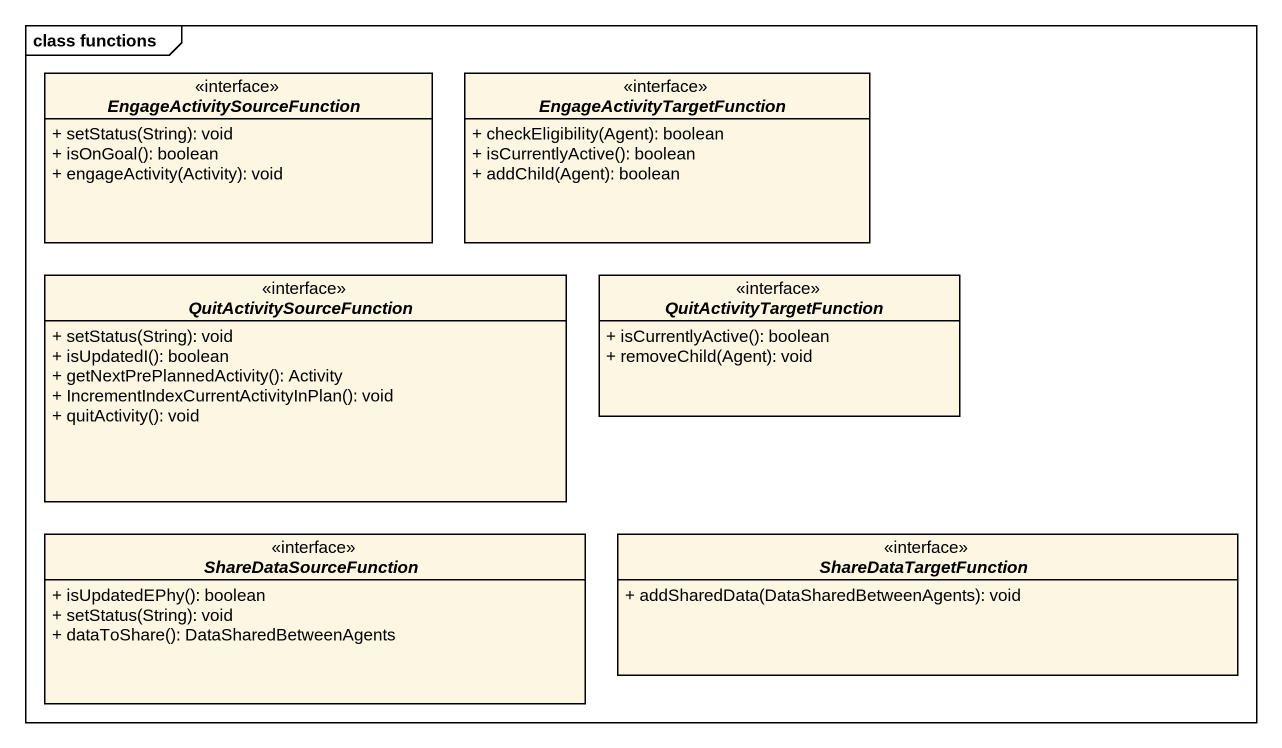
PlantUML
@startuml
mainframe class functions
hide circle
hide empty members
skinparam classAttributeIconSize 0
interface EngageActivitySourceFunction <<interface>> {
  + setStatus(String): void
  + isOnGoal(): boolean
  + engageActivity(Activity): void
}
interface EngageActivityTargetFunction <<interface>> {
  + checkEligibility(Agent): boolean
  + isCurrentlyActive(): boolean
  + addChild(Agent): boolean
}
interface QuitActivitySourceFunction <<interface>> {
  + setStatus(String): void
  + isUpdatedI(): boolean
  + getNextPrePlannedActivity(): Activity
  + IncrementIndexCurrentActivityInPlan(): void
  + quitActivity(): void
}
interface QuitActivityTargetFunction <<interface>> {
  + isCurrentlyActive(): boolean
  + removeChild(Agent): void
}
interface ShareDataSourceFunction <<interface>> {
  + isUpdatedEPhy(): boolean
  + setStatus(String): void
  + dataToShare(): DataSharedBetweenAgents
}
interface ShareDataTargetFunction <<interface>> {
  + addSharedData(DataSharedBetweenAgents): void
}
@enduml
